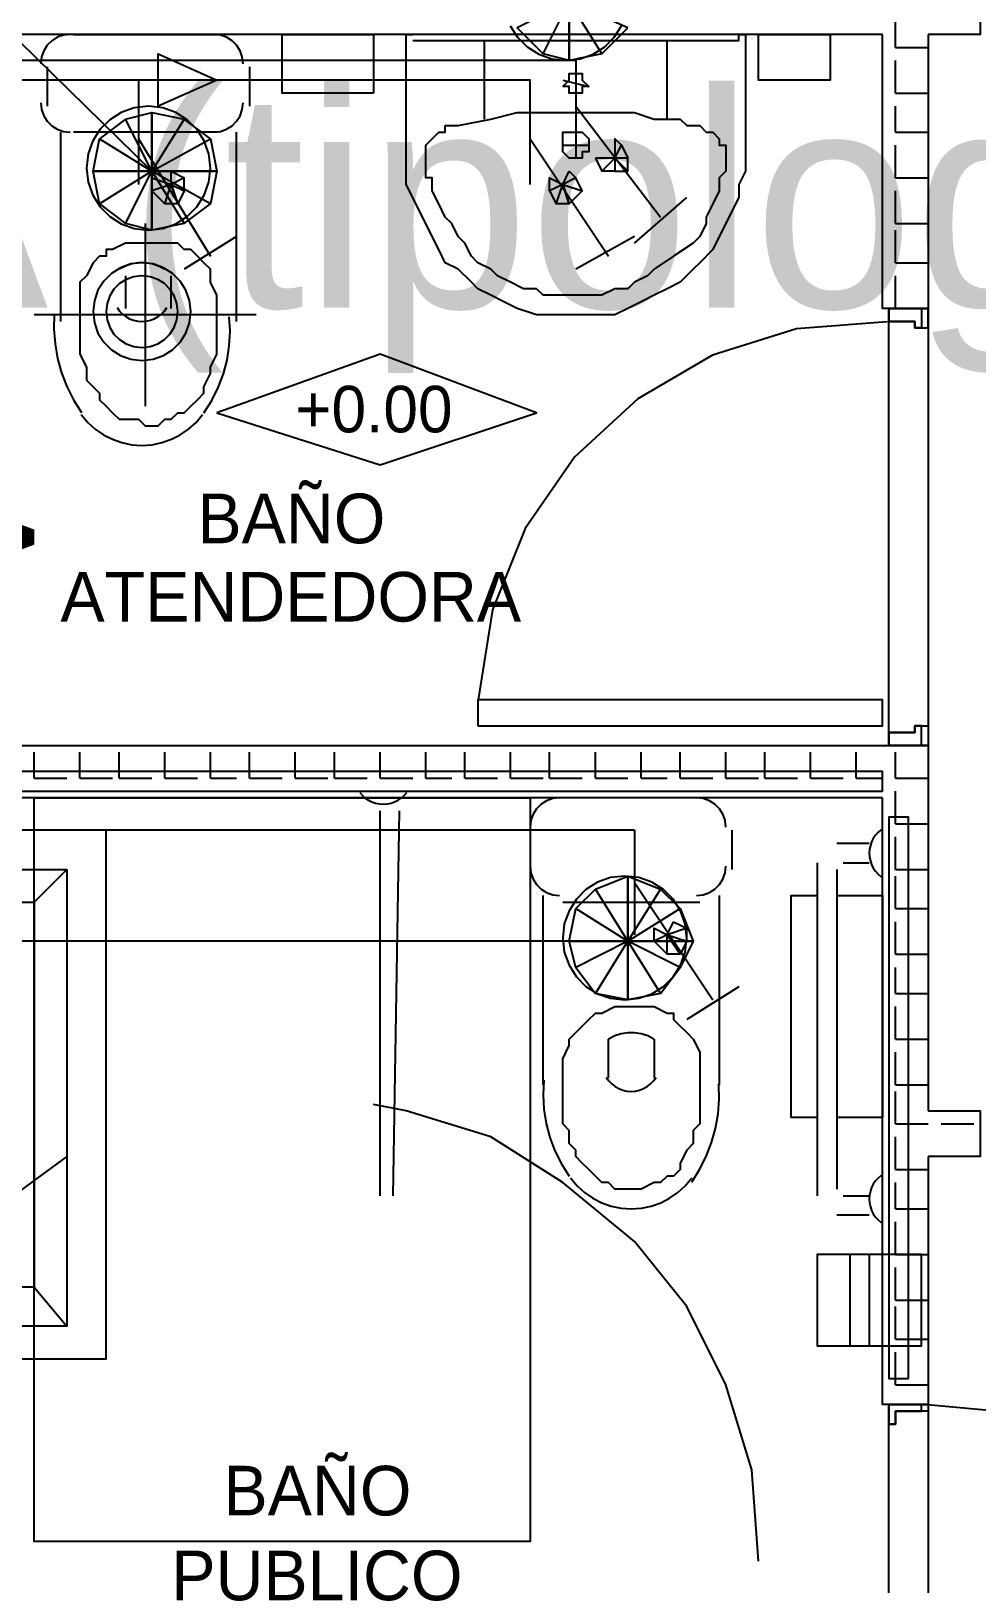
# Model space of a CAD drawing. Header units: metres. Extents: x 1 to 213, y 1 to 147.
# Drawn here: x 78.869 to 80.403, y 94.525 to 97.044 of the extents above; entities that cross this region are included whole.
import ezdxf

# ---------------------------------------------------------------- set-up
doc = ezdxf.new("R2010")
doc.units = ezdxf.units.M
for name, color, linetype in [('00-BASE-ARQUITECTURA', 8, 'Continuous'), ('00-BASE-TEXTO', 8, 'Continuous'), ('PJ-ZONAS-TIPOLOGIA', 30, 'Continuous')]:
    doc.layers.add(name, color=color, linetype=linetype)

msp = doc.modelspace()

# ---------------------------------------------------------------- linework, layer by layer
at = {"layer": '00-BASE-ARQUITECTURA'}
for points in [[(78.5248, 97.3455), (79.0645, 96.8163)], [(80.2499, 97.0385), (78.4189, 97.0385), (78.4189, 97.1338), (80.4086, 97.1338), (80.4086, 97.0385), (80.3239, 97.0385)], [(79.6995, 97.0068), (79.7419, 97.0915), (79.6572, 97.0491), (79.6995, 97.0068)], [(79.7419, 96.9962), (79.6995, 97.0068), (79.7419, 97.0915), (79.7419, 96.9962)], [(79.8371, 97.0491), (79.7419, 97.0915), (79.7948, 97.0068), (79.8371, 97.0491)], [(79.7419, 97.0915), (79.7948, 97.0068), (79.7419, 96.9962), (79.7419, 97.0915)], [(79.6462, 97.0525), (79.6581, 97.0339), (79.6737, 97.0183), (79.6923, 97.0064), (79.7135, 96.9988), (79.7366, 96.9962), (79.7596, 96.9988), (79.7808, 97.0064), (79.7994, 97.0183), (79.815, 97.0339), (79.8269, 97.0525)], [(80.271, 97.0174), (80.271, 97.0703)], [(78.9322, 97.0385), (78.9213, 97.0373), (78.9113, 97.0337), (78.9024, 97.0281), (78.8951, 97.0207), (78.8894, 97.0119), (78.8859, 97.0018), (78.8846, 96.9909)], [(78.9375, 97.0385), (79.1704, 97.0385)], [(79.2127, 96.9909), (79.2114, 97.0018), (79.2078, 97.0119), (79.2022, 97.0207), (79.1948, 97.0281), (79.186, 97.0337), (79.176, 97.0373), (79.1651, 97.0385)], [(80.0276, 96.8586), (80.0276, 96.848), (80.0276, 96.8375), (80.0276, 96.8269), (80.0276, 96.8163), (80.017, 96.7951), (80.017, 96.774), (80.0064, 96.7528), (79.9959, 96.7316), (79.9853, 96.7104), (79.9747, 96.6893), (79.9535, 96.6681), (79.9429, 96.6575), (79.9218, 96.6364), (79.9006, 96.6258), (79.8794, 96.6152), (79.8583, 96.6046), (79.8371, 96.594), (79.8159, 96.5835), (79.7948, 96.5835), (79.7736, 96.5835), (79.763, 96.5835), (79.7524, 96.5835), (79.7419, 96.5835), (79.7313, 96.5835), (79.7101, 96.5835), (79.6889, 96.5835), (79.6572, 96.594), (79.636, 96.6046), (79.6149, 96.6152), (79.5937, 96.6258), (79.5831, 96.6364), (79.5619, 96.6575), (79.5408, 96.6681), (79.5302, 96.6893), (79.5196, 96.7104), (79.509, 96.7316), (79.4984, 96.7528), (79.4879, 96.774), (79.4773, 96.7951), (79.4773, 96.8163), (79.4773, 96.8269), (79.4773, 96.8375), (79.4773, 96.848), (79.4773, 96.8586), (79.4773, 97.028), (79.4773, 97.0385), (79.4879, 97.0385)], [(80.017, 97.0385), (79.4879, 97.0385)], [(80.017, 97.028), (79.4879, 97.028)], [(79.6043, 96.9009), (79.6043, 97.028)], [(79.9006, 96.9009), (79.9006, 97.028)], [(80.017, 97.028), (80.017, 97.0385), (80.0276, 97.0385), (80.0276, 97.028), (80.0276, 96.8586)], [(80.3239, 97.0385), (80.3239, 96.594), (80.2499, 96.594), (80.2499, 97.0385)], [(79.1704, 96.9644), (79.0751, 96.9221), (79.0751, 97.0068), (79.1704, 96.9644)], [(80.271, 97.0174), (80.3239, 97.0174)], [(79.7524, 96.9962), (78.5565, 96.9962)], [(78.8952, 96.9221), (78.8952, 96.9856)], [(79.2233, 96.9856), (79.2233, 96.9221)], [(79.7524, 96.9962), (79.7524, 96.8375)], [(80.271, 96.9433), (80.271, 96.9962)], [(79.6784, 96.7951), (79.6784, 96.9644), (78.5459, 96.9644)], [(79.0433, 96.9644), (79.0433, 96.7951)], [(79.7313, 96.9539), (79.7419, 96.9644), (79.7419, 96.975), (79.7524, 96.975), (79.763, 96.975), (79.763, 96.9644), (79.7736, 96.9539), (79.763, 96.9539), (79.763, 96.9433), (79.7524, 96.9433), (79.7419, 96.9433), (79.7419, 96.9539), (79.7313, 96.9539)], [(79.7313, 96.9644), (79.7736, 96.9539)], [(78.8846, 96.9274), (78.8859, 96.9165), (78.8894, 96.9065), (78.8951, 96.8976), (78.9024, 96.8902), (78.9113, 96.8846), (78.9213, 96.881), (78.9322, 96.8798)], [(79.1651, 96.8798), (79.176, 96.881), (79.186, 96.8846), (79.1948, 96.8902), (79.2022, 96.8976), (79.2078, 96.9065), (79.2114, 96.9165), (79.2127, 96.9274)], [(80.271, 96.9433), (80.3239, 96.9433)], [(78.9587, 96.8216), (78.9613, 96.7985), (78.9689, 96.7774), (78.9808, 96.7587), (78.9963, 96.7431), (79.015, 96.7312), (79.0362, 96.7237), (79.0592, 96.721), (79.0823, 96.7237), (79.1034, 96.7312), (79.1221, 96.7431), (79.1377, 96.7587), (79.1496, 96.7774), (79.1571, 96.7985), (79.1598, 96.8216), (79.1571, 96.8446), (79.1496, 96.8658), (79.1377, 96.8845), (79.1221, 96.9), (79.1034, 96.9119), (79.0823, 96.9195), (79.0592, 96.9221), (79.0362, 96.9195), (79.015, 96.9119), (78.9963, 96.9), (78.9808, 96.8845), (78.9689, 96.8658), (78.9613, 96.8446), (78.9587, 96.8216)], [(78.9799, 96.8692), (79.0645, 96.8163), (79.0222, 96.9009), (78.9799, 96.8692)], [(79.0645, 96.8163), (79.0222, 96.9009), (79.0645, 96.9115), (79.0645, 96.8163)], [(79.0645, 96.9115), (79.1174, 96.9009), (79.0645, 96.8163), (79.0645, 96.9115)], [(79.1174, 96.9009), (79.0645, 96.8163), (79.1598, 96.8692), (79.1174, 96.9009)], [(79.5408, 96.8904), (79.5513, 96.8904), (79.5619, 96.8904), (79.6149, 96.9009), (79.6572, 96.9115), (79.7101, 96.9115), (79.7524, 96.9115), (79.7736, 96.9115), (79.7948, 96.9115), (79.8053, 96.9115), (79.8159, 96.9115), (79.8265, 96.9115), (79.8371, 96.9115), (79.8477, 96.9115), (79.8794, 96.9009), (79.9218, 96.9009), (79.9324, 96.8904), (79.9429, 96.8904), (79.9535, 96.8904), (79.9641, 96.8798), (79.9747, 96.8798), (79.9853, 96.8692), (79.9853, 96.8586), (79.9959, 96.8586), (79.9959, 96.848), (79.9959, 96.8375), (79.9959, 96.8269), (79.9959, 96.8163), (79.9853, 96.8057), (79.9853, 96.7951), (79.9853, 96.7845), (79.9747, 96.7634), (79.9641, 96.7422), (79.9641, 96.7316), (79.9535, 96.7104), (79.9429, 96.6999), (79.9112, 96.6787), (79.8794, 96.6575), (79.8688, 96.6469), (79.8477, 96.6364), (79.8371, 96.6258), (79.8159, 96.6258), (79.7948, 96.6152), (79.7736, 96.6152), (79.763, 96.6152), (79.7524, 96.6152), (79.7419, 96.6152), (79.7207, 96.6152), (79.6995, 96.6152), (79.6889, 96.6258), (79.6678, 96.6258), (79.6466, 96.6364), (79.6254, 96.6469), (79.6149, 96.6575), (79.5937, 96.6681), (79.5831, 96.6787), (79.5725, 96.6999), (79.5619, 96.7104), (79.5513, 96.7316), (79.5408, 96.7422), (79.5302, 96.7634), (79.5196, 96.7845), (79.5196, 96.7951), (79.5196, 96.8057), (79.509, 96.8057), (79.509, 96.8163), (79.509, 96.8269), (79.509, 96.8375), (79.509, 96.848), (79.509, 96.8586), (79.5196, 96.8692), (79.5302, 96.8798), (79.5408, 96.8798), (79.5408, 96.8904)], [(79.7524, 96.9221), (79.89, 96.7422)], [(80.271, 96.8798), (80.271, 96.9221)], [(78.9164, 96.8798), (78.9164, 96.5729)], [(79.1704, 96.8798), (78.9375, 96.8798)], [(79.2021, 96.5729), (79.2021, 96.8798)], [(79.7313, 96.8586), (79.7313, 96.8692), (79.7313, 96.8798), (79.7419, 96.8798), (79.7524, 96.8798), (79.763, 96.8798), (79.7736, 96.8692), (79.7736, 96.8586), (79.7736, 96.848), (79.763, 96.848), (79.763, 96.8375), (79.7524, 96.8375), (79.7419, 96.8375), (79.7313, 96.848), (79.7313, 96.8586)], [(79.7524, 96.8798), (79.7524, 96.8375)], [(80.271, 96.8798), (80.3239, 96.8798)], [(78.9693, 96.8163), (78.9799, 96.8692), (79.0645, 96.8163), (78.9693, 96.8163)], [(79.0433, 96.8692), (79.1598, 96.6787)], [(79.0645, 96.8163), (79.1598, 96.8692), (79.1704, 96.8163), (79.0645, 96.8163)], [(79.6784, 96.8692), (79.8053, 96.6787)], [(79.7313, 96.8586), (79.7736, 96.8586)], [(79.8159, 96.8375), (79.8265, 96.8586), (79.8159, 96.8692), (79.8159, 96.8375)], [(79.8371, 96.8375), (79.8159, 96.8375), (79.8265, 96.8586), (79.8371, 96.8375)], [(80.271, 96.8057), (80.271, 96.8586)], [(79.7842, 96.8375), (79.7948, 96.8163), (79.8159, 96.8375), (79.7842, 96.8375)], [(79.7948, 96.8163), (79.8159, 96.8375), (79.8159, 96.8163), (79.7948, 96.8163)], [(79.8159, 96.8375), (79.8159, 96.8163), (79.8371, 96.8163), (79.8159, 96.8375)], [(79.8371, 96.8163), (79.8371, 96.8375), (79.8159, 96.8375), (79.8371, 96.8163)], [(79.0645, 96.8163), (78.9799, 96.7634), (78.9693, 96.8163), (79.0645, 96.8163)], [(79.0222, 96.7316), (79.0645, 96.8163), (78.9799, 96.7634), (79.0222, 96.7316)], [(79.0645, 96.721), (79.0222, 96.7316), (79.0645, 96.8163), (79.0645, 96.721)], [(79.1704, 96.8163), (79.1598, 96.7634), (79.0645, 96.8163), (79.1704, 96.8163)], [(79.1598, 96.7634), (79.0645, 96.8163), (79.1174, 96.7316), (79.1598, 96.7634)], [(79.0645, 96.8163), (79.1174, 96.7316), (79.0645, 96.721), (79.0645, 96.8163)], [(79.0963, 96.7951), (79.0645, 96.7845), (79.0645, 96.8057), (79.0963, 96.7951)], [(79.0963, 96.8163), (79.1174, 96.8057), (79.0963, 96.7951), (79.0963, 96.8163)], [(79.1174, 96.8057), (79.0963, 96.7951), (79.1174, 96.7845), (79.1174, 96.8057)], [(79.7313, 96.7951), (79.7101, 96.7845), (79.7101, 96.8057), (79.7313, 96.7951)], [(79.7419, 96.8163), (79.7524, 96.8057), (79.7313, 96.7951), (79.7419, 96.8163)], [(79.7524, 96.8057), (79.7313, 96.7951), (79.763, 96.7845), (79.7524, 96.8057)], [(80.271, 96.8057), (80.3239, 96.8057)], [(79.0857, 96.7634), (79.0963, 96.7951), (79.0645, 96.7845), (79.0857, 96.7634)], [(79.1069, 96.7634), (79.0857, 96.7634), (79.0963, 96.7951), (79.1069, 96.7634)], [(79.0963, 96.7951), (79.1174, 96.7845), (79.1069, 96.7634), (79.0963, 96.7951)], [(79.7207, 96.7634), (79.7313, 96.7951), (79.7101, 96.7845), (79.7207, 96.7634)], [(79.7419, 96.7634), (79.7207, 96.7634), (79.7313, 96.7951), (79.7419, 96.7634)], [(79.7313, 96.7951), (79.763, 96.7845), (79.7419, 96.7634), (79.7313, 96.7951)], [(79.8477, 96.6999), (79.9324, 96.774)], [(80.271, 96.7316), (80.271, 96.7845)], [(79.0539, 96.7316), (79.0539, 96.4353)], [(80.271, 96.7316), (80.3239, 96.7316)], [(79.0539, 96.6999), (79.0433, 96.6999), (79.0222, 96.6999), (79.001, 96.6893), (78.9904, 96.6893), (78.9904, 96.6787), (78.9799, 96.6787), (78.9693, 96.6681), (78.9587, 96.6469), (78.9481, 96.6364), (78.9481, 96.6152), (78.9481, 96.594), (78.9481, 96.5729), (78.9481, 96.5517), (78.9481, 96.5305), (78.9481, 96.52), (78.9587, 96.4988), (78.9587, 96.4776), (78.9693, 96.467), (78.9799, 96.4564), (78.9799, 96.4459), (78.9904, 96.4353), (79.001, 96.4247), (79.0116, 96.4141), (79.0222, 96.4141), (79.0433, 96.4141), (79.0539, 96.4035), (79.0645, 96.4035), (79.0751, 96.4035), (79.0857, 96.4141), (79.0963, 96.4141), (79.1069, 96.4247), (79.1174, 96.4247), (79.128, 96.4353), (79.1386, 96.4459), (79.1492, 96.4564), (79.1492, 96.467), (79.1598, 96.4882), (79.1598, 96.4988), (79.1704, 96.52), (79.1704, 96.5305), (79.1704, 96.5517), (79.1704, 96.5729), (79.1704, 96.594), (79.1704, 96.6152), (79.1598, 96.6364), (79.1598, 96.6575), (79.1492, 96.6681), (79.1386, 96.6787), (79.128, 96.6893), (79.1174, 96.6893), (79.1069, 96.6999), (79.0857, 96.6999), (79.0751, 96.6999), (79.0645, 96.6999), (79.0539, 96.6999)], [(79.2021, 96.7104), (79.1174, 96.6575)], [(79.8477, 96.7104), (79.7524, 96.6575)], [(80.271, 96.6681), (80.271, 96.721)], [(79.128, 96.5887), (79.1259, 96.6069), (79.12, 96.6236), (79.1106, 96.6384), (79.0983, 96.6507), (79.0836, 96.66), (79.0668, 96.666), (79.0486, 96.6681), (79.0304, 96.666), (79.0137, 96.66), (78.999, 96.6507), (78.9867, 96.6384), (78.9773, 96.6236), (78.9714, 96.6069), (78.9693, 96.5887), (78.9714, 96.5705), (78.9773, 96.5538), (78.9867, 96.5391), (78.999, 96.5268), (79.0137, 96.5174), (79.0304, 96.5115), (79.0486, 96.5094), (79.0668, 96.5115), (79.0836, 96.5174), (79.0983, 96.5268), (79.1106, 96.5391), (79.12, 96.5538), (79.1259, 96.5705), (79.128, 96.5887)], [(79.0854, 96.6575), (79.0754, 96.6627), (79.0649, 96.6662), (79.0541, 96.6679), (79.0432, 96.6679), (79.0324, 96.6662), (79.0219, 96.6627), (79.0119, 96.6575)], [(80.271, 96.6681), (80.3239, 96.6681)], [(79.1069, 96.5887), (79.1053, 96.6021), (79.1009, 96.6143), (79.0941, 96.6251), (79.0851, 96.6342), (79.0742, 96.641), (79.062, 96.6454), (79.0486, 96.6469), (79.0353, 96.6454), (79.023, 96.641), (79.0122, 96.6342), (79.0032, 96.6251), (78.9964, 96.6143), (78.992, 96.6021), (78.9904, 96.5887), (78.992, 96.5754), (78.9964, 96.5631), (79.0032, 96.5523), (79.0122, 96.5433), (79.023, 96.5364), (79.0353, 96.5321), (79.0486, 96.5305), (79.062, 96.5321), (79.0742, 96.5364), (79.0851, 96.5433), (79.0941, 96.5523), (79.1009, 96.5631), (79.1053, 96.5754), (79.1069, 96.5887)], [(79.0222, 96.6469), (79.0222, 96.594)], [(79.0963, 96.594), (79.0963, 96.6469)], [(80.271, 96.594), (80.271, 96.6469)], [(79.2339, 96.5835), (78.874, 96.5835)], [(78.9064, 96.5845), (78.9059, 96.5603), (78.9077, 96.5363), (78.9119, 96.5127), (78.9183, 96.4897), (78.9269, 96.4673), (78.9376, 96.4458), (78.9505, 96.4253)], [(79.0082, 96.5954), (79.0123, 96.5897), (79.0171, 96.5848), (79.0226, 96.5806), (79.0285, 96.5773), (79.0349, 96.5749), (79.0417, 96.5734), (79.0486, 96.5729), (79.0556, 96.5734), (79.0623, 96.5749), (79.0687, 96.5773), (79.0747, 96.5806), (79.0802, 96.5848), (79.085, 96.5897), (79.0891, 96.5954)], [(79.1491, 96.4247), (79.1619, 96.4447), (79.1724, 96.4657), (79.1807, 96.4876), (79.1867, 96.5102), (79.1903, 96.5334), (79.1915, 96.5568), (79.1903, 96.5805)], [(80.2574, 96.5724), (80.1105, 96.561), (79.9745, 96.5181), (79.8532, 96.4474), (79.7506, 96.3525), (79.6706, 96.2371), (79.6171, 96.1048), (79.5942, 95.9593)], [(80.2604, 96.5835), (80.2604, 96.594), (80.2604, 96.5729), (80.3028, 96.5729), (80.3028, 96.5623), (80.3239, 96.5623), (80.3239, 96.594), (80.3133, 96.594), (80.3133, 96.5835), (80.3133, 96.5729), (80.3133, 96.5623), (80.3028, 96.5623), (80.3028, 96.5729), (80.2604, 96.5729), (80.2604, 96.5835)], [(80.271, 96.594), (80.3239, 96.594)], [(78.9503, 96.4218), (78.9609, 96.4091), (78.973, 96.3981), (78.9864, 96.3889), (79.0008, 96.3816), (79.0161, 96.3762), (79.0322, 96.3729), (79.0486, 96.3718), (79.0651, 96.3729), (79.0811, 96.3762), (79.0965, 96.3816), (79.1109, 96.3889), (79.1243, 96.3981), (79.1364, 96.4091), (79.147, 96.4218)], [(80.2604, 95.8955), (80.2604, 95.8849), (80.2604, 95.9061), (80.3028, 95.9061), (80.3028, 95.9167), (80.3028, 95.9061), (80.3028, 95.9167), (80.3239, 95.9167), (80.3239, 95.8849), (80.3133, 95.8849), (80.3133, 95.8955), (80.3133, 95.9061), (80.3133, 95.9167), (80.3028, 95.9167), (80.3028, 95.9061), (80.2604, 95.9061), (80.2604, 95.8955)], [(80.2499, 95.8003), (78.4189, 95.8003), (78.4189, 95.8849), (80.2499, 95.8849)], [(78.874, 95.832), (78.874, 95.8744)], [(78.9481, 95.832), (78.9481, 95.8744)], [(79.0116, 95.832), (79.0116, 95.8744)], [(79.0857, 95.832), (79.0857, 95.8744)], [(79.1598, 95.832), (79.1598, 95.8744)], [(79.2233, 95.832), (79.2233, 95.8744)], [(79.2973, 95.832), (79.2973, 95.8744)], [(79.3609, 95.832), (79.3609, 95.8744)], [(79.4349, 95.832), (79.4349, 95.8744)], [(79.509, 95.832), (79.509, 95.8744)], [(79.5725, 95.832), (79.5725, 95.8744)], [(79.6466, 95.832), (79.6466, 95.8744)], [(79.7101, 95.832), (79.7101, 95.8744)], [(79.7842, 95.832), (79.7842, 95.8744)], [(79.8583, 95.832), (79.8583, 95.8744)], [(79.9218, 95.832), (79.9218, 95.8744)], [(79.9959, 95.832), (79.9959, 95.8744)], [(80.0593, 95.832), (80.0593, 95.8744)], [(80.1334, 95.832), (80.1334, 95.8744)], [(80.2075, 95.832), (80.2075, 95.8744)], [(80.2499, 95.8849), (80.3239, 95.8849), (80.3239, 95.2923)], [(80.271, 95.832), (80.271, 95.8744)], [(78.874, 95.832), (78.9269, 95.832)], [(78.9481, 95.832), (79.001, 95.832)], [(79.0116, 95.832), (79.0645, 95.832)], [(79.0857, 95.832), (79.1386, 95.832)], [(79.1598, 95.832), (79.2021, 95.832)], [(79.2233, 95.832), (79.2762, 95.832)], [(79.2973, 95.832), (79.3503, 95.832)], [(79.3609, 95.832), (79.4138, 95.832)], [(79.4349, 95.832), (79.4879, 95.832)], [(79.509, 95.832), (79.5513, 95.832)], [(79.5725, 95.832), (79.6254, 95.832)], [(79.6466, 95.832), (79.6995, 95.832)], [(79.7101, 95.832), (79.763, 95.832)], [(79.7842, 95.832), (79.8371, 95.832)], [(79.8583, 95.832), (79.9006, 95.832)], [(79.9218, 95.832), (79.9747, 95.832)], [(79.9959, 95.832), (80.0488, 95.832)], [(80.0593, 95.832), (80.1123, 95.832)], [(80.1334, 95.832), (80.1864, 95.832)], [(80.2075, 95.832), (80.2499, 95.832)], [(80.271, 95.832), (80.3239, 95.832)], [(79.4021, 95.8088), (79.4062, 95.804), (79.411, 95.7998), (79.4161, 95.7962), (79.4217, 95.7934), (79.4276, 95.7914), (79.4338, 95.7901), (79.4402, 95.7897), (79.4465, 95.7901), (79.4527, 95.7914), (79.4586, 95.7934), (79.4642, 95.7962), (79.4694, 95.7997), (79.4741, 95.8039), (79.4783, 95.8087)], [(79.726, 95.8003), (79.7151, 95.799), (79.705, 95.7954), (79.6962, 95.7898), (79.6888, 95.7824), (79.6832, 95.7736), (79.6796, 95.7636), (79.6783, 95.7527)], [(79.9535, 95.8003), (79.7313, 95.8003)], [(79.9958, 95.7527), (79.9946, 95.7636), (79.991, 95.7736), (79.9854, 95.7824), (79.978, 95.7898), (79.9692, 95.7954), (79.9591, 95.799), (79.9482, 95.8003)], [(80.3239, 95.2182), (80.3239, 94.816), (80.2499, 94.816), (80.2499, 95.8003)], [(80.271, 95.758), (80.271, 95.8109)], [(79.4349, 95.1547), (79.4349, 95.7791)], [(79.4561, 95.1547), (79.4667, 95.7791)], [(78.4189, 95.1124), (78.4401, 95.1124), (78.4401, 94.8901), (78.4507, 94.8901), (78.4613, 94.8901), (78.5671, 94.8901), (78.9693, 94.8901), (78.9799, 94.8901), (78.9904, 94.8901), (78.9904, 95.7474), (78.9799, 95.7474), (78.9693, 95.7474), (78.5671, 95.7474), (78.4613, 95.7474), (78.4507, 95.7474), (78.4401, 95.7474), (78.4401, 95.5251), (78.4189, 95.5251)], [(79.8477, 95.7474), (78.5459, 95.7474)], [(79.6784, 95.7474), (79.6784, 95.6839)], [(79.8477, 95.7474), (79.8477, 95.578)], [(80.0064, 95.6839), (80.0064, 95.7474)], [(80.2477, 95.7484), (80.2429, 95.7442), (80.2387, 95.7395), (80.2352, 95.7343), (80.2324, 95.7287), (80.2304, 95.7228), (80.2291, 95.7166), (80.2287, 95.7103), (80.2291, 95.7039), (80.2304, 95.6977), (80.2324, 95.6918), (80.2352, 95.6862), (80.2387, 95.6811), (80.2429, 95.6764), (80.2478, 95.6722)], [(80.2499, 95.6733), (80.2499, 95.7474)], [(80.271, 95.758), (80.3239, 95.758)], [(80.2287, 95.7262), (80.1758, 95.7262)], [(80.271, 95.6839), (80.271, 95.7368)], [(80.144, 95.6944), (80.144, 95.1547)], [(80.1864, 95.6944), (80.2287, 95.6944)], [(78.874, 95.6309), (78.9269, 95.6839)], [(79.6783, 95.6892), (79.6796, 95.6782), (79.6832, 95.6682), (79.6888, 95.6594), (79.6962, 95.652), (79.705, 95.6464), (79.7151, 95.6428), (79.726, 95.6415)], [(79.7313, 95.5727), (79.7339, 95.5497), (79.7415, 95.5285), (79.7534, 95.5099), (79.7689, 95.4943), (79.7876, 95.4824), (79.8088, 95.4749), (79.8318, 95.4722), (79.8549, 95.4749), (79.876, 95.4824), (79.8947, 95.4943), (79.9103, 95.5099), (79.9221, 95.5285), (79.9297, 95.5497), (79.9324, 95.5727), (79.9297, 95.5958), (79.9221, 95.617), (79.9103, 95.6356), (79.8947, 95.6512), (79.876, 95.6631), (79.8549, 95.6706), (79.8318, 95.6733), (79.8088, 95.6706), (79.7876, 95.6631), (79.7689, 95.6512), (79.7534, 95.6356), (79.7415, 95.617), (79.7339, 95.5958), (79.7313, 95.5727)], [(79.8371, 95.5674), (79.7842, 95.6521), (79.8371, 95.6733), (79.8371, 95.5674)], [(79.8371, 95.6733), (79.89, 95.6521), (79.8371, 95.5674), (79.8371, 95.6733)], [(79.9482, 95.6415), (79.9591, 95.6428), (79.9692, 95.6464), (79.978, 95.652), (79.9854, 95.6594), (79.991, 95.6682), (79.9946, 95.6782), (79.9958, 95.6892)], [(80.1758, 95.6839), (80.1758, 95.1653)], [(80.271, 95.6839), (80.3239, 95.6839)], [(80.271, 95.6204), (80.271, 95.6733)], [(79.6995, 95.3346), (79.6995, 95.6415)], [(79.7524, 95.6204), (79.8371, 95.5674), (79.7842, 95.6521), (79.7524, 95.6204)], [(79.89, 95.6521), (79.8371, 95.5674), (79.9218, 95.6204), (79.89, 95.6521)], [(79.8477, 95.6627), (79.9747, 95.4722)], [(79.9853, 95.6415), (79.9853, 95.3346)], [(80.144, 95.2817), (80.1017, 95.2817), (80.1017, 95.6415), (80.144, 95.6415)], [(80.2499, 95.6415), (80.2499, 95.2817), (80.1758, 95.2817)], [(80.1758, 95.6415), (80.2499, 95.6415)], [(79.7313, 95.6309), (79.9535, 95.6309)], [(79.7419, 95.5674), (79.7524, 95.6204), (79.8371, 95.5674), (79.7419, 95.5674)], [(79.8371, 95.5674), (79.9218, 95.6204), (79.9429, 95.5674), (79.8371, 95.5674)], [(80.271, 95.6204), (80.3239, 95.6204)], [(79.9112, 95.5992), (79.9324, 95.5886), (79.9006, 95.578), (79.9112, 95.5992)], [(80.271, 95.5463), (80.271, 95.5992)], [(79.8371, 95.5674), (78.8529, 95.5674)], [(79.8371, 95.5674), (79.7524, 95.5251), (79.7419, 95.5674), (79.8371, 95.5674)], [(79.7842, 95.4828), (79.8371, 95.5674), (79.7524, 95.5251), (79.7842, 95.4828)], [(79.8371, 95.4722), (79.7842, 95.4828), (79.8371, 95.5674), (79.8371, 95.4722)], [(79.9429, 95.5674), (79.9218, 95.5251), (79.8371, 95.5674), (79.9429, 95.5674)], [(79.9218, 95.5251), (79.8371, 95.5674), (79.89, 95.4828), (79.9218, 95.5251)], [(79.8371, 95.5674), (79.89, 95.4828), (79.8371, 95.4722), (79.8371, 95.5674)], [(79.9006, 95.578), (79.8794, 95.5674), (79.8794, 95.5886), (79.9006, 95.578)], [(79.9006, 95.5463), (79.9006, 95.578), (79.8794, 95.5674), (79.9006, 95.5463)], [(79.9324, 95.5886), (79.9006, 95.578), (79.9324, 95.5674), (79.9324, 95.5886)], [(79.9006, 95.578), (79.9324, 95.5674), (79.9218, 95.5463), (79.9006, 95.578)], [(79.9218, 95.5463), (79.9006, 95.5463), (79.9006, 95.578), (79.9218, 95.5463)], [(80.271, 95.5463), (80.3239, 95.5463)], [(80.271, 95.4828), (80.271, 95.5251)], [(80.017, 95.4934), (79.9324, 95.4405)], [(80.271, 95.4828), (80.3239, 95.4828)], [(79.8477, 95.4616), (79.8583, 95.4616), (79.8794, 95.4616), (79.9006, 95.451), (79.9112, 95.451), (79.9112, 95.4405), (79.9218, 95.4299), (79.9324, 95.4193), (79.9429, 95.4087), (79.9535, 95.3875), (79.9535, 95.3769), (79.9535, 95.3558), (79.9535, 95.3346), (79.9535, 95.3134), (79.9535, 95.2923), (79.9535, 95.2711), (79.9429, 95.2605), (79.9429, 95.2394), (79.9324, 95.2288), (79.9218, 95.2076), (79.9218, 95.197), (79.9112, 95.1865), (79.9006, 95.1865), (79.89, 95.1759), (79.8794, 95.1759), (79.8583, 95.1653), (79.8477, 95.1653), (79.8371, 95.1653), (79.8265, 95.1653), (79.8159, 95.1653), (79.8053, 95.1759), (79.7948, 95.1759), (79.7842, 95.1865), (79.7736, 95.197), (79.763, 95.2076), (79.7524, 95.2182), (79.7524, 95.2288), (79.7419, 95.2394), (79.7419, 95.2605), (79.7313, 95.2711), (79.7313, 95.2923), (79.7313, 95.3134), (79.7313, 95.3346), (79.7313, 95.3558), (79.7313, 95.3769), (79.7419, 95.3981), (79.7419, 95.4087), (79.7524, 95.4193), (79.763, 95.4299), (79.7736, 95.4405), (79.7842, 95.451), (79.7948, 95.451), (79.8159, 95.4616), (79.8265, 95.4616), (79.8371, 95.4616), (79.8477, 95.4616)], [(80.271, 95.4087), (80.271, 95.4616)], [(79.8791, 95.4087), (79.8692, 95.4139), (79.8587, 95.4173), (79.8479, 95.4191), (79.8369, 95.4191), (79.8261, 95.4173), (79.8156, 95.4139), (79.8057, 95.4087)], [(79.8053, 95.3452), (79.8053, 95.4087)], [(79.8794, 95.4087), (79.8794, 95.3452)], [(80.271, 95.4087), (80.3239, 95.4087)], [(80.271, 95.3346), (80.271, 95.3875)], [(79.7007, 95.3422), (79.6995, 95.3186), (79.7007, 95.2951), (79.7044, 95.272), (79.7104, 95.2494), (79.7186, 95.2274), (79.7292, 95.2064), (79.7419, 95.1865)], [(79.8019, 95.3465), (79.806, 95.3409), (79.8109, 95.336), (79.8163, 95.3318), (79.8223, 95.3285), (79.8287, 95.326), (79.8354, 95.3245), (79.8424, 95.324), (79.8494, 95.3245), (79.8561, 95.326), (79.8625, 95.3285), (79.8685, 95.3318), (79.8739, 95.336), (79.8787, 95.3409), (79.8828, 95.3465)], [(79.9406, 95.1765), (79.9534, 95.197), (79.9642, 95.2185), (79.9727, 95.2408), (79.9791, 95.2639), (79.9833, 95.2875), (79.9852, 95.3115), (79.9847, 95.3356)], [(80.271, 95.3346), (80.3239, 95.3346)], [(80.271, 95.2711), (80.271, 95.324)], [(80.0488, 94.562), (80.0382, 94.7102), (79.9959, 94.8478), (79.9324, 94.9748), (79.8477, 95.0806), (79.7313, 95.1759), (79.6149, 95.25), (79.4773, 95.2923), (79.4244, 95.3029)], [(80.3239, 95.2923), (80.4086, 95.2923), (80.4086, 95.2182), (80.3239, 95.2182)], [(80.271, 95.2711), (80.3239, 95.2711)], [(80.3451, 95.2711), (80.398, 95.2711)], [(80.271, 95.197), (80.271, 95.25)], [(78.9269, 95.2182), (78.8105, 95.1335), (78.7153, 95.0277), (78.6306, 94.9113), (78.5777, 94.7737), (78.5565, 94.6361), (78.5565, 94.4985), (78.5777, 94.3504), (78.5989, 94.308)], [(80.2477, 95.1875), (80.2429, 95.1833), (80.2387, 95.1786), (80.2352, 95.1734), (80.2324, 95.1678), (80.2304, 95.1619), (80.2291, 95.1557), (80.2287, 95.1494), (80.2291, 95.143), (80.2304, 95.1368), (80.2324, 95.1309), (80.2352, 95.1253), (80.2387, 95.1201), (80.2429, 95.1154), (80.2478, 95.1113)], [(80.271, 95.197), (80.3239, 95.197)], [(79.744, 95.1835), (79.7547, 95.1709), (79.7668, 95.1599), (79.7801, 95.1507), (79.7946, 95.1433), (79.8099, 95.1379), (79.8259, 95.1347), (79.8424, 95.1335), (79.8589, 95.1347), (79.8749, 95.1379), (79.8902, 95.1433), (79.9047, 95.1507), (79.918, 95.1599), (79.9301, 95.1709), (79.9407, 95.1835)], [(80.2499, 95.1018), (80.2499, 95.1865)], [(80.271, 95.1335), (80.271, 95.1759)], [(80.1864, 95.1547), (80.2287, 95.1547)], [(80.2287, 95.1229), (80.1758, 95.1229)], [(80.271, 95.1335), (80.3239, 95.1335)], [(80.271, 95.0594), (80.271, 95.1124)], [(80.2287, 95.0594), (80.144, 95.0594), (80.144, 94.9113), (80.2287, 94.9113), (80.3133, 94.9113), (80.3133, 95.0594), (80.2287, 95.0594), (80.2287, 94.9113)], [(80.1969, 95.0594), (80.1969, 94.9113)], [(80.271, 95.0594), (80.3239, 95.0594)], [(80.271, 94.9854), (80.271, 95.0383)], [(78.874, 95.0065), (78.9269, 94.943)], [(80.271, 94.9854), (80.3239, 94.9854)], [(80.271, 94.9219), (80.271, 94.9748)], [(80.271, 94.9219), (80.3239, 94.9219)], [(80.271, 94.8478), (80.271, 94.9007)], [(80.271, 94.8478), (80.3239, 94.8478)], [(80.3133, 94.816), (80.3239, 94.816), (80.3239, 94.8054), (80.271, 94.8054), (80.271, 94.7949), (80.271, 94.7843), (80.271, 94.7949), (80.271, 94.7843), (80.2604, 94.7843), (80.2604, 94.816), (80.2604, 94.8054), (80.2604, 94.7843), (80.271, 94.7843), (80.271, 94.8054), (80.3133, 94.8054), (80.3133, 94.816)], [(81.2867, 93.8942), (81.256, 94.1102), (81.1796, 94.3073), (81.0635, 94.48), (80.9134, 94.6227), (80.7351, 94.7299), (80.5344, 94.7961), (80.317, 94.8158)]]:
    msp.add_lwpolyline(points, dxfattribs=at)
for points in [[(79.4244, 96.9433), (79.2762, 96.9433), (79.2762, 97.0385), (79.4244, 97.0385)], [(80.1652, 97.0385), (80.1652, 96.9644), (80.0488, 96.9644), (80.0488, 97.0385)], [(80.2604, 96.594), (80.3239, 96.594), (80.3239, 95.8849), (80.2604, 95.8849)], [(79.1704, 96.4247), (79.4349, 96.34), (79.6889, 96.4247), (79.4349, 96.52)], [(79.5937, 95.9167), (80.2499, 95.9167), (80.2499, 95.959), (79.5937, 95.959)], [(78.4507, 95.8109), (80.2499, 95.8109), (80.2499, 95.8426), (78.4507, 95.8426)], [(78.874, 95.8003), (79.6784, 95.8003), (79.6784, 94.5938), (78.874, 94.5938)], [(80.2922, 94.8584), (80.2922, 95.7685), (80.2604, 95.7685), (80.2604, 94.8584)], [(78.9269, 95.6839), (78.9269, 94.943), (78.5142, 94.943), (78.5142, 95.6839)], [(78.874, 95.6309), (78.874, 95.0065), (78.5671, 95.0065), (78.5671, 95.6309)], [(80.2604, 94.816), (80.3239, 94.816), (80.3239, 93.8106), (80.2604, 93.8106)]]:
    msp.add_lwpolyline(points, close=True, dxfattribs=at)

# ---------------------------------------------------------------- texts
at = {"layer": '00-BASE-TEXTO'}
for s, height, p in [('+0.00', 0.07544, (79.2973, 96.3929)), ('BAÑO', 0.08047, (79.1386, 96.213)), ('ATENDEDORA', 0.08047, (78.9164, 96.086)), ('BAÑO', 0.08047, (79.1809, 94.6361)), ('PUBLICO', 0.08047, (79.0963, 94.4985))]:
    msp.add_text(s, height=height, dxfattribs=at).set_placement(p)
msp.add_text('V', height=0.1886, rotation=90, dxfattribs=at).set_placement((78.874, 96.1389))
at = {"layer": 'PJ-ZONAS-TIPOLOGIA'}
msp.add_text('T-2 JARDINERA MURO TIENDA - TIENDA Y TERRAZA (tipología 3)', height=0.35, dxfattribs=at).set_placement((67.1169, 96.5949))

doc.saveas('drawing.dxf')
